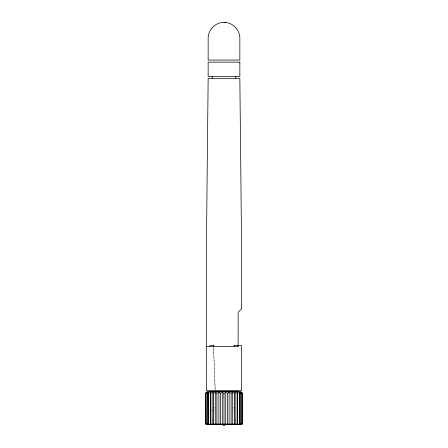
<?xml version="1.0" encoding="UTF-8"?>
<svg xmlns="http://www.w3.org/2000/svg" width="448" height="448" viewBox="0 0 448 448"><rect width="100%" height="100%" fill="white"/><g stroke="black" fill="none" stroke-linecap="round" stroke-linejoin="round"><path stroke-width="0.34" stroke-dasharray="2.24 1.68" d="M222.426 397.522L224 397.522M213.618 407.221L214.816 407.221M233.184 407.221L234.382 407.221M214.508 409.102L214.939 409.102M233.061 409.102L233.492 409.102M211.025 410.11L212.414 410.11M214.508 411.454L214.939 411.454M233.061 411.454L233.492 411.454M222.914 417.189L223.423 417.189M212.19 419.446L212.19 421.327M235.81 419.446L235.81 421.327M213.55 346.982L215.18 390.068L213.522 347.026M223.199 393.82L223.199 397.522"/><path stroke-width="0.67" d="M206.416 346.332L238.106 346.332L238.162 312.267L241.584 308.846L241.584 246.551L239.848 78.478L208.152 78.478L206.416 246.551L206.416 390.762L241.584 390.762L241.584 345.593L233.979 345.593M239.394 424.11L239.512 392.28L241.102 393.204L241.102 424.11M206.898 424.11L207.172 392.28L205.845 393.204L205.845 424.11M237.093 424.11L237.093 393.204L237.597 392.28L239.394 393.204M205.845 393.204L206.5 392.28L205.486 393.204L205.486 424.11L242.514 424.11L242.514 393.204L241.5 392.28L242.155 393.204L242.155 424.11M234.287 424.11L234.287 393.204L235.155 392.28L237.093 393.204M231.084 424.11L231.084 393.204L232.288 392.28L234.287 393.204M227.612 424.11L227.612 393.204L229.107 392.28L231.084 393.204M206.898 393.204L208.488 392.28L208.606 424.11M216.916 424.11L216.916 393.204L218.893 392.28L220.388 393.204L222.275 392.28L224 393.204L225.725 392.28L227.612 393.204M208.606 393.204L210.403 392.28L210.907 393.204L210.907 424.11M210.907 393.204L212.845 392.28L213.713 393.204L213.713 424.11M213.713 393.204L215.712 392.28L216.916 393.204M224 22.4C215.522 22.215 208.006 29.781 208.152 38.248L208.152 60.066L239.848 60.066L239.848 38.248C240.022 29.775 232.473 22.215 224 22.4L225.904 22.518M214.021 345.593L209.894 345.593L209.894 346.332M209.894 391.233L238.106 391.233M207.06 391.63L240.94 391.63M207.06 424.441L240.94 424.441M222.309 424.648L225.691 424.648M223.037 425.6L224.963 425.6M240.828 424.11L240.828 392.28L242.155 393.204M240.828 392.28L241.102 393.204M239.512 392.28L239.512 424.11M238.106 345.593L238.106 346.332M237.597 392.28L237.597 424.11M235.782 76.406L235.782 78.478M235.155 392.28L235.155 424.11M234.5 345.593L234.5 346.332M232.288 392.28L232.288 424.11M229.107 392.28L229.107 424.11M225.725 392.28L225.725 424.11M224 393.204L224 424.11M222.275 392.28L222.275 424.11M220.388 393.204L220.388 424.11M218.893 392.28L218.893 424.11M215.712 392.28L215.712 424.11M213.5 345.593L213.5 346.332M212.845 392.28L212.845 424.11M212.218 76.406L212.218 78.478M210.403 392.28L210.403 424.11M208.488 392.28L208.488 424.11M207.172 392.28L207.172 424.11M239.848 62.143L208.152 62.143L208.152 76.406L239.848 76.406L239.848 62.143"/></g></svg>
